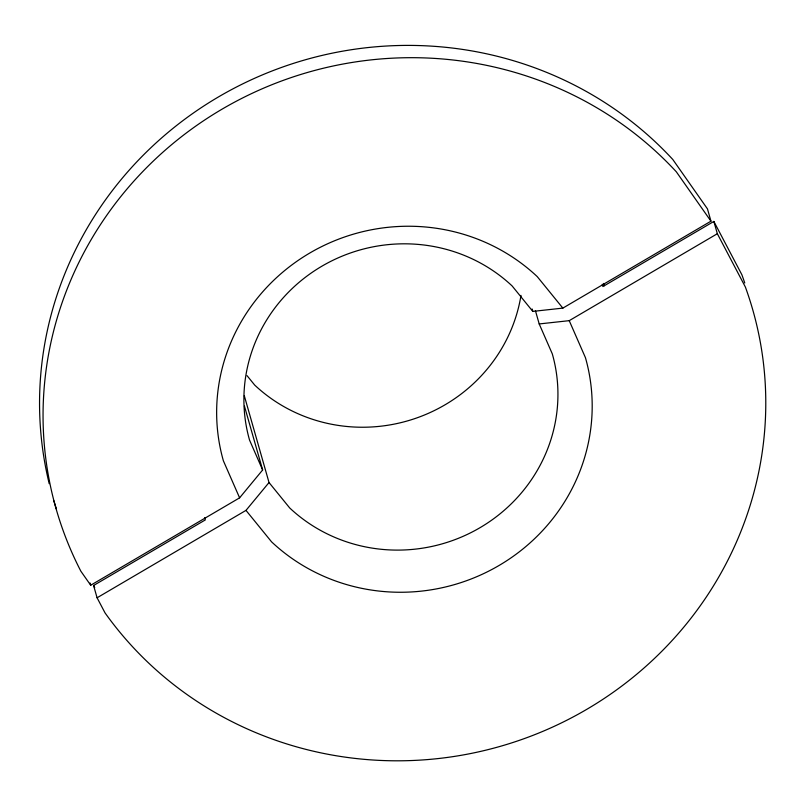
<?xml version="1.0" encoding="UTF-8"?>
<svg xmlns="http://www.w3.org/2000/svg" width="805" height="805" viewBox="0 0 805 805"><rect width="100%" height="100%" fill="white"/><g stroke="black" fill="none" stroke-linecap="round" stroke-linejoin="round"><path stroke-width="1.21" d="M262.641 469.979L249.54 440.083A157.961 152.578 -15.9 0 1 321.769 266.264A157.961 152.578 -15.9 0 1 512.131 285.956L532.809 311.404L562.846 308.114L710.956 221.174L676.301 171.777A362.824 350.467 -15.9 0 0 202.93 121.173A362.824 350.467 -15.9 0 0 80.882 571.248L90.703 585.235L239.608 497.842L262.641 469.979L244.448 406.133M602.271 284.316L602.915 286.55L713.844 221.435L717.346 233.722L745.37 287.013A362.824 350.467 -15.9 0 1 567.253 720.012A362.824 350.467 -15.9 0 1 105.022 612.877L97.083 597.783L245.988 510.38L269.021 482.527L244.318 395.788M97.083 597.783L93.581 585.497L205.305 519.919L204.671 517.685M535.426 310.69L539.199 323.942L569.226 320.662L717.346 233.722M562.846 308.114L537.237 276.608A188.803 182.373 -15.9 0 0 309.704 253.072A188.803 182.373 -15.9 0 0 223.388 460.822L239.608 497.842M247.044 375.663L254.702 385.092A157.961 152.578 -15.9 0 0 414.565 418.691A157.961 152.578 -15.9 0 0 520.996 295.405M269.021 482.527L289.709 507.965A157.961 152.578 -15.9 0 0 480.072 527.657A157.961 152.578 -15.9 0 0 552.29 353.838L539.199 323.942M245.988 510.38L271.607 541.886A188.803 182.373 -15.9 0 0 499.13 565.432A188.803 182.373 -15.9 0 0 585.446 357.682L569.226 320.662M713.844 221.435L741.868 274.726A362.824 350.467 -15.9 0 1 744.746 282.968M93.581 585.497L94.718 587.65M603.428 283.43L604.434 285.725M710.956 221.174L707.464 208.887L672.799 159.491A362.824 350.467 -15.9 0 0 235.181 87.685A362.824 350.467 -15.9 0 0 49.206 483.694M532.125 308.989L532.809 311.404M90.069 583.001L90.703 585.235M56.471 509.112A362.824 350.467 -15.9 0 1 53.824 500.68"/></g></svg>
